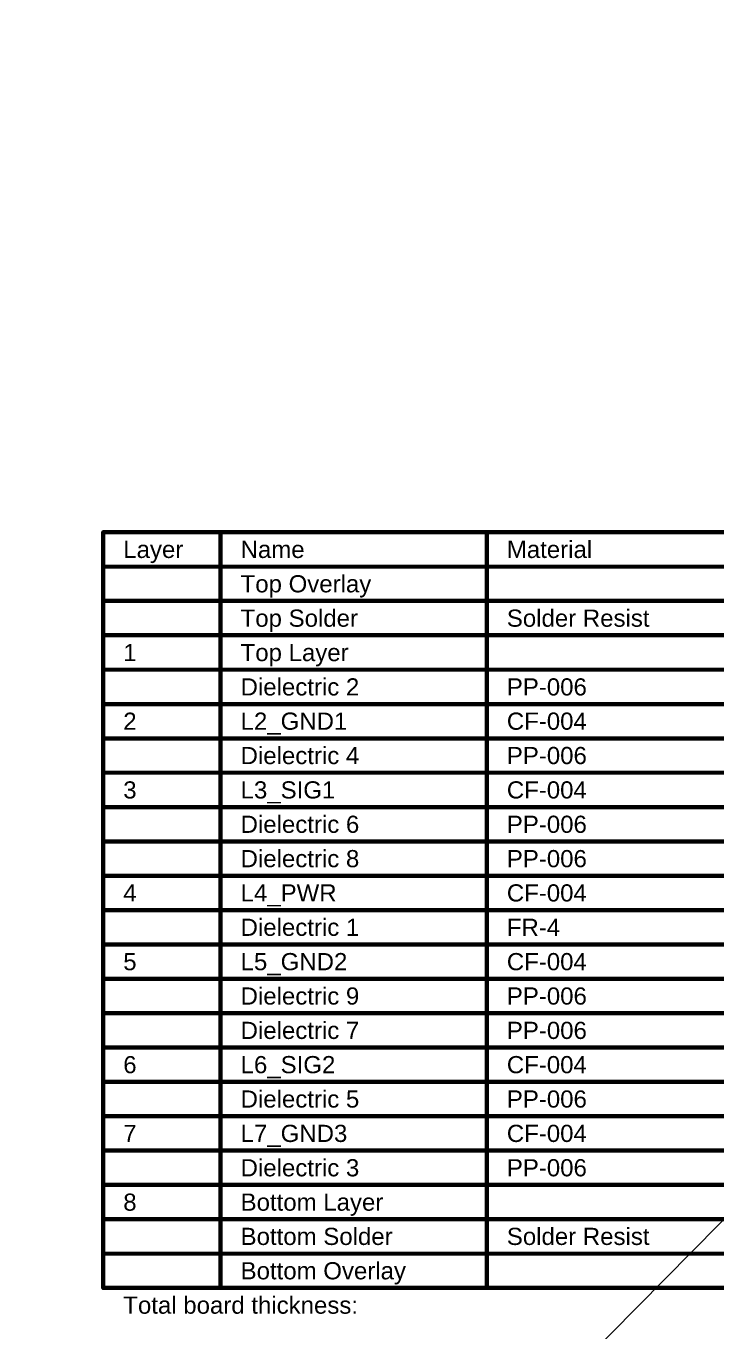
# Model space of a CAD drawing. Header units: inches. Extents: x 0 to 5271, y 0 to 5417.
# Drawn here: x 6.4 to 67.7, y 143.2 to 259 of the extents above; entities that cross this region are included whole.
import ezdxf

# ---------------------------------------------------------------- set-up
doc = ezdxf.new("R2010")
doc.units = ezdxf.units.IN
doc.layers.add('Bottom Solder', color=6, linetype='Continuous')
doc.layers.add('Dimensions', color=6, linetype='Continuous')
doc.styles.add('Arial', font='', dxfattribs={"height": 0.2})
doc.styles.get('Arial').set_extended_font_data('Arial')

# ---------------------------------------------------------------- blocks, each defined once
blk = doc.blocks.new('P____PAK_SO_8_B_128')
at = {"layer": 'Bottom Solder'}
blk.add_line((-0.42, 2.19), (-5326.47, 5267.06), dxfattribs=at)

msp = doc.modelspace()

# ---------------------------------------------------------------- linework, layer by layer
at = {"layer": 'Dimensions'}
for points in [[(13.22, 214.12, 0.381, 0.381, 0), (128.51, 214.12, 0.381, 0.381, 0)], [(13.22, 147.07, 0.381, 0.381, 0), (13.22, 214.12, 0.381, 0.381, 0)], [(23.63, 147.07, 0.381, 0.381, 0), (23.63, 214.12, 0.381, 0.381, 0)], [(47.25, 147.07, 0.381, 0.381, 0), (47.25, 214.12, 0.381, 0.381, 0)], [(13.22, 211.07, 0.381, 0.381, 0), (128.51, 211.07, 0.381, 0.381, 0)], [(13.22, 208.03, 0.381, 0.381, 0), (23.63, 208.03, 0.381, 0.381, 0)], [(23.63, 208.03, 0.381, 0.381, 0), (47.25, 208.03, 0.381, 0.381, 0)], [(47.25, 208.03, 0.381, 0.381, 0), (69.09, 208.03, 0.381, 0.381, 0)], [(13.22, 204.98, 0.381, 0.381, 0), (23.63, 204.98, 0.381, 0.381, 0)], [(23.63, 204.98, 0.381, 0.381, 0), (47.25, 204.98, 0.381, 0.381, 0)], [(47.25, 204.98, 0.381, 0.381, 0), (69.09, 204.98, 0.381, 0.381, 0)], [(13.22, 201.93, 0.381, 0.381, 0), (23.63, 201.93, 0.381, 0.381, 0)], [(23.63, 201.93, 0.381, 0.381, 0), (47.25, 201.93, 0.381, 0.381, 0)], [(47.25, 201.93, 0.381, 0.381, 0), (69.09, 201.93, 0.381, 0.381, 0)], [(13.22, 198.88, 0.381, 0.381, 0), (23.63, 198.88, 0.381, 0.381, 0)], [(23.63, 198.88, 0.381, 0.381, 0), (47.25, 198.88, 0.381, 0.381, 0)], [(47.25, 198.88, 0.381, 0.381, 0), (69.09, 198.88, 0.381, 0.381, 0)], [(13.22, 195.83, 0.381, 0.381, 0), (23.63, 195.83, 0.381, 0.381, 0)], [(23.63, 195.83, 0.381, 0.381, 0), (47.25, 195.83, 0.381, 0.381, 0)], [(47.25, 195.83, 0.381, 0.381, 0), (69.09, 195.83, 0.381, 0.381, 0)], [(13.22, 192.79, 0.381, 0.381, 0), (23.63, 192.79, 0.381, 0.381, 0)], [(23.63, 192.79, 0.381, 0.381, 0), (47.25, 192.79, 0.381, 0.381, 0)], [(47.25, 192.79, 0.381, 0.381, 0), (69.09, 192.79, 0.381, 0.381, 0)], [(13.22, 189.74, 0.381, 0.381, 0), (23.63, 189.74, 0.381, 0.381, 0)], [(23.63, 189.74, 0.381, 0.381, 0), (47.25, 189.74, 0.381, 0.381, 0)], [(47.25, 189.74, 0.381, 0.381, 0), (69.09, 189.74, 0.381, 0.381, 0)], [(13.22, 186.69, 0.381, 0.381, 0), (23.63, 186.69, 0.381, 0.381, 0)], [(23.63, 186.69, 0.381, 0.381, 0), (47.25, 186.69, 0.381, 0.381, 0)], [(47.25, 186.69, 0.381, 0.381, 0), (69.09, 186.69, 0.381, 0.381, 0)], [(13.22, 183.64, 0.381, 0.381, 0), (23.63, 183.64, 0.381, 0.381, 0)], [(23.63, 183.64, 0.381, 0.381, 0), (47.25, 183.64, 0.381, 0.381, 0)], [(47.25, 183.64, 0.381, 0.381, 0), (69.09, 183.64, 0.381, 0.381, 0)], [(13.22, 180.59, 0.381, 0.381, 0), (23.63, 180.59, 0.381, 0.381, 0)], [(23.63, 180.59, 0.381, 0.381, 0), (47.25, 180.59, 0.381, 0.381, 0)], [(47.25, 180.59, 0.381, 0.381, 0), (69.09, 180.59, 0.381, 0.381, 0)], [(13.22, 177.55, 0.381, 0.381, 0), (23.63, 177.55, 0.381, 0.381, 0)], [(23.63, 177.55, 0.381, 0.381, 0), (47.25, 177.55, 0.381, 0.381, 0)], [(47.25, 177.55, 0.381, 0.381, 0), (69.09, 177.55, 0.381, 0.381, 0)], [(13.22, 174.5, 0.381, 0.381, 0), (23.63, 174.5, 0.381, 0.381, 0)], [(23.63, 174.5, 0.381, 0.381, 0), (47.25, 174.5, 0.381, 0.381, 0)], [(47.25, 174.5, 0.381, 0.381, 0), (69.09, 174.5, 0.381, 0.381, 0)], [(13.22, 171.45, 0.381, 0.381, 0), (23.63, 171.45, 0.381, 0.381, 0)], [(23.63, 171.45, 0.381, 0.381, 0), (47.25, 171.45, 0.381, 0.381, 0)], [(47.25, 171.45, 0.381, 0.381, 0), (69.09, 171.45, 0.381, 0.381, 0)], [(13.22, 168.4, 0.381, 0.381, 0), (23.63, 168.4, 0.381, 0.381, 0)], [(23.63, 168.4, 0.381, 0.381, 0), (47.25, 168.4, 0.381, 0.381, 0)], [(47.25, 168.4, 0.381, 0.381, 0), (69.09, 168.4, 0.381, 0.381, 0)], [(13.22, 165.35, 0.381, 0.381, 0), (23.63, 165.35, 0.381, 0.381, 0)], [(23.63, 165.35, 0.381, 0.381, 0), (47.25, 165.35, 0.381, 0.381, 0)], [(47.25, 165.35, 0.381, 0.381, 0), (69.09, 165.35, 0.381, 0.381, 0)], [(13.22, 162.31, 0.381, 0.381, 0), (23.63, 162.31, 0.381, 0.381, 0)], [(23.63, 162.31, 0.381, 0.381, 0), (47.25, 162.31, 0.381, 0.381, 0)], [(47.25, 162.31, 0.381, 0.381, 0), (69.09, 162.31, 0.381, 0.381, 0)], [(13.22, 159.26, 0.381, 0.381, 0), (23.63, 159.26, 0.381, 0.381, 0)], [(23.63, 159.26, 0.381, 0.381, 0), (47.25, 159.26, 0.381, 0.381, 0)], [(47.25, 159.26, 0.381, 0.381, 0), (69.09, 159.26, 0.381, 0.381, 0)], [(13.22, 156.21, 0.381, 0.381, 0), (23.63, 156.21, 0.381, 0.381, 0)], [(23.63, 156.21, 0.381, 0.381, 0), (47.25, 156.21, 0.381, 0.381, 0)], [(47.25, 156.21, 0.381, 0.381, 0), (69.09, 156.21, 0.381, 0.381, 0)], [(13.22, 153.16, 0.381, 0.381, 0), (23.63, 153.16, 0.381, 0.381, 0)], [(23.63, 153.16, 0.381, 0.381, 0), (47.25, 153.16, 0.381, 0.381, 0)], [(47.25, 153.16, 0.381, 0.381, 0), (69.09, 153.16, 0.381, 0.381, 0)], [(13.22, 150.11, 0.381, 0.381, 0), (23.63, 150.11, 0.381, 0.381, 0)], [(23.63, 150.11, 0.381, 0.381, 0), (47.25, 150.11, 0.381, 0.381, 0)], [(47.25, 150.11, 0.381, 0.381, 0), (69.09, 150.11, 0.381, 0.381, 0)], [(13.22, 147.07, 0.381, 0.381, 0), (23.63, 147.07, 0.381, 0.381, 0)], [(23.63, 147.07, 0.381, 0.381, 0), (47.25, 147.07, 0.381, 0.381, 0)], [(47.25, 147.07, 0.381, 0.381, 0), (69.09, 147.07, 0.381, 0.381, 0)]]:
    msp.add_lwpolyline(points, format="xyseb", dxfattribs=at)
for points in [[(13.13, 214.12, 0.191, 0.191, 1), (13.32, 214.12, 0.191, 0.191, 1)], [(13.13, 214.12, 0.191, 0.191, 1), (13.32, 214.12, 0.191, 0.191, 1)], [(23.54, 214.12, 0.191, 0.191, 1), (23.73, 214.12, 0.191, 0.191, 1)], [(47.15, 214.12, 0.191, 0.191, 1), (47.35, 214.12, 0.191, 0.191, 1)], [(13.13, 211.07, 0.191, 0.191, 1), (13.32, 211.07, 0.191, 0.191, 1)], [(13.13, 208.03, 0.191, 0.191, 1), (13.32, 208.03, 0.191, 0.191, 1)], [(23.54, 208.03, 0.191, 0.191, 1), (23.73, 208.03, 0.191, 0.191, 1)], [(23.54, 208.03, 0.191, 0.191, 1), (23.73, 208.03, 0.191, 0.191, 1)], [(47.15, 208.03, 0.191, 0.191, 1), (47.35, 208.03, 0.191, 0.191, 1)], [(47.15, 208.03, 0.191, 0.191, 1), (47.35, 208.03, 0.191, 0.191, 1)], [(13.13, 204.98, 0.191, 0.191, 1), (13.32, 204.98, 0.191, 0.191, 1)], [(23.54, 204.98, 0.191, 0.191, 1), (23.73, 204.98, 0.191, 0.191, 1)], [(23.54, 204.98, 0.191, 0.191, 1), (23.73, 204.98, 0.191, 0.191, 1)], [(47.15, 204.98, 0.191, 0.191, 1), (47.35, 204.98, 0.191, 0.191, 1)], [(47.15, 204.98, 0.191, 0.191, 1), (47.35, 204.98, 0.191, 0.191, 1)], [(13.13, 201.93, 0.191, 0.191, 1), (13.32, 201.93, 0.191, 0.191, 1)], [(23.54, 201.93, 0.191, 0.191, 1), (23.73, 201.93, 0.191, 0.191, 1)], [(23.54, 201.93, 0.191, 0.191, 1), (23.73, 201.93, 0.191, 0.191, 1)], [(47.15, 201.93, 0.191, 0.191, 1), (47.35, 201.93, 0.191, 0.191, 1)], [(47.15, 201.93, 0.191, 0.191, 1), (47.35, 201.93, 0.191, 0.191, 1)], [(13.13, 198.88, 0.191, 0.191, 1), (13.32, 198.88, 0.191, 0.191, 1)], [(23.54, 198.88, 0.191, 0.191, 1), (23.73, 198.88, 0.191, 0.191, 1)], [(23.54, 198.88, 0.191, 0.191, 1), (23.73, 198.88, 0.191, 0.191, 1)], [(47.15, 198.88, 0.191, 0.191, 1), (47.35, 198.88, 0.191, 0.191, 1)], [(47.15, 198.88, 0.191, 0.191, 1), (47.35, 198.88, 0.191, 0.191, 1)], [(13.13, 195.83, 0.191, 0.191, 1), (13.32, 195.83, 0.191, 0.191, 1)], [(23.54, 195.83, 0.191, 0.191, 1), (23.73, 195.83, 0.191, 0.191, 1)], [(23.54, 195.83, 0.191, 0.191, 1), (23.73, 195.83, 0.191, 0.191, 1)], [(47.15, 195.83, 0.191, 0.191, 1), (47.35, 195.83, 0.191, 0.191, 1)], [(47.15, 195.83, 0.191, 0.191, 1), (47.35, 195.83, 0.191, 0.191, 1)], [(13.13, 192.79, 0.191, 0.191, 1), (13.32, 192.79, 0.191, 0.191, 1)], [(23.54, 192.79, 0.191, 0.191, 1), (23.73, 192.79, 0.191, 0.191, 1)], [(23.54, 192.79, 0.191, 0.191, 1), (23.73, 192.79, 0.191, 0.191, 1)], [(47.15, 192.79, 0.191, 0.191, 1), (47.35, 192.79, 0.191, 0.191, 1)], [(47.15, 192.79, 0.191, 0.191, 1), (47.35, 192.79, 0.191, 0.191, 1)], [(13.13, 189.74, 0.191, 0.191, 1), (13.32, 189.74, 0.191, 0.191, 1)], [(23.54, 189.74, 0.191, 0.191, 1), (23.73, 189.74, 0.191, 0.191, 1)], [(23.54, 189.74, 0.191, 0.191, 1), (23.73, 189.74, 0.191, 0.191, 1)], [(47.15, 189.74, 0.191, 0.191, 1), (47.35, 189.74, 0.191, 0.191, 1)], [(47.15, 189.74, 0.191, 0.191, 1), (47.35, 189.74, 0.191, 0.191, 1)], [(13.13, 186.69, 0.191, 0.191, 1), (13.32, 186.69, 0.191, 0.191, 1)], [(23.54, 186.69, 0.191, 0.191, 1), (23.73, 186.69, 0.191, 0.191, 1)], [(23.54, 186.69, 0.191, 0.191, 1), (23.73, 186.69, 0.191, 0.191, 1)], [(47.15, 186.69, 0.191, 0.191, 1), (47.35, 186.69, 0.191, 0.191, 1)], [(47.15, 186.69, 0.191, 0.191, 1), (47.35, 186.69, 0.191, 0.191, 1)], [(13.13, 183.64, 0.191, 0.191, 1), (13.32, 183.64, 0.191, 0.191, 1)], [(23.54, 183.64, 0.191, 0.191, 1), (23.73, 183.64, 0.191, 0.191, 1)], [(23.54, 183.64, 0.191, 0.191, 1), (23.73, 183.64, 0.191, 0.191, 1)], [(47.15, 183.64, 0.191, 0.191, 1), (47.35, 183.64, 0.191, 0.191, 1)], [(47.15, 183.64, 0.191, 0.191, 1), (47.35, 183.64, 0.191, 0.191, 1)], [(13.13, 180.59, 0.191, 0.191, 1), (13.32, 180.59, 0.191, 0.191, 1)], [(23.54, 180.59, 0.191, 0.191, 1), (23.73, 180.59, 0.191, 0.191, 1)], [(23.54, 180.59, 0.191, 0.191, 1), (23.73, 180.59, 0.191, 0.191, 1)], [(47.15, 180.59, 0.191, 0.191, 1), (47.35, 180.59, 0.191, 0.191, 1)], [(47.15, 180.59, 0.191, 0.191, 1), (47.35, 180.59, 0.191, 0.191, 1)], [(13.13, 177.55, 0.191, 0.191, 1), (13.32, 177.55, 0.191, 0.191, 1)], [(23.54, 177.55, 0.191, 0.191, 1), (23.73, 177.55, 0.191, 0.191, 1)], [(23.54, 177.55, 0.191, 0.191, 1), (23.73, 177.55, 0.191, 0.191, 1)], [(47.15, 177.55, 0.191, 0.191, 1), (47.35, 177.55, 0.191, 0.191, 1)], [(47.15, 177.55, 0.191, 0.191, 1), (47.35, 177.55, 0.191, 0.191, 1)], [(13.13, 174.5, 0.191, 0.191, 1), (13.32, 174.5, 0.191, 0.191, 1)], [(23.54, 174.5, 0.191, 0.191, 1), (23.73, 174.5, 0.191, 0.191, 1)], [(23.54, 174.5, 0.191, 0.191, 1), (23.73, 174.5, 0.191, 0.191, 1)], [(47.15, 174.5, 0.191, 0.191, 1), (47.35, 174.5, 0.191, 0.191, 1)], [(47.15, 174.5, 0.191, 0.191, 1), (47.35, 174.5, 0.191, 0.191, 1)], [(13.13, 171.45, 0.191, 0.191, 1), (13.32, 171.45, 0.191, 0.191, 1)], [(23.54, 171.45, 0.191, 0.191, 1), (23.73, 171.45, 0.191, 0.191, 1)], [(23.54, 171.45, 0.191, 0.191, 1), (23.73, 171.45, 0.191, 0.191, 1)], [(47.15, 171.45, 0.191, 0.191, 1), (47.35, 171.45, 0.191, 0.191, 1)], [(47.15, 171.45, 0.191, 0.191, 1), (47.35, 171.45, 0.191, 0.191, 1)], [(13.13, 168.4, 0.191, 0.191, 1), (13.32, 168.4, 0.191, 0.191, 1)], [(23.54, 168.4, 0.191, 0.191, 1), (23.73, 168.4, 0.191, 0.191, 1)], [(23.54, 168.4, 0.191, 0.191, 1), (23.73, 168.4, 0.191, 0.191, 1)], [(47.15, 168.4, 0.191, 0.191, 1), (47.35, 168.4, 0.191, 0.191, 1)], [(47.15, 168.4, 0.191, 0.191, 1), (47.35, 168.4, 0.191, 0.191, 1)], [(13.13, 165.35, 0.191, 0.191, 1), (13.32, 165.35, 0.191, 0.191, 1)], [(23.54, 165.35, 0.191, 0.191, 1), (23.73, 165.35, 0.191, 0.191, 1)], [(23.54, 165.35, 0.191, 0.191, 1), (23.73, 165.35, 0.191, 0.191, 1)], [(47.15, 165.35, 0.191, 0.191, 1), (47.35, 165.35, 0.191, 0.191, 1)], [(47.15, 165.35, 0.191, 0.191, 1), (47.35, 165.35, 0.191, 0.191, 1)], [(13.13, 162.31, 0.191, 0.191, 1), (13.32, 162.31, 0.191, 0.191, 1)], [(23.54, 162.31, 0.191, 0.191, 1), (23.73, 162.31, 0.191, 0.191, 1)], [(23.54, 162.31, 0.191, 0.191, 1), (23.73, 162.31, 0.191, 0.191, 1)], [(47.15, 162.31, 0.191, 0.191, 1), (47.35, 162.31, 0.191, 0.191, 1)], [(47.15, 162.31, 0.191, 0.191, 1), (47.35, 162.31, 0.191, 0.191, 1)], [(13.13, 159.26, 0.191, 0.191, 1), (13.32, 159.26, 0.191, 0.191, 1)], [(23.54, 159.26, 0.191, 0.191, 1), (23.73, 159.26, 0.191, 0.191, 1)], [(23.54, 159.26, 0.191, 0.191, 1), (23.73, 159.26, 0.191, 0.191, 1)], [(47.15, 159.26, 0.191, 0.191, 1), (47.35, 159.26, 0.191, 0.191, 1)], [(47.15, 159.26, 0.191, 0.191, 1), (47.35, 159.26, 0.191, 0.191, 1)], [(13.13, 156.21, 0.191, 0.191, 1), (13.32, 156.21, 0.191, 0.191, 1)], [(23.54, 156.21, 0.191, 0.191, 1), (23.73, 156.21, 0.191, 0.191, 1)], [(23.54, 156.21, 0.191, 0.191, 1), (23.73, 156.21, 0.191, 0.191, 1)], [(47.15, 156.21, 0.191, 0.191, 1), (47.35, 156.21, 0.191, 0.191, 1)], [(47.15, 156.21, 0.191, 0.191, 1), (47.35, 156.21, 0.191, 0.191, 1)], [(13.13, 153.16, 0.191, 0.191, 1), (13.32, 153.16, 0.191, 0.191, 1)], [(23.54, 153.16, 0.191, 0.191, 1), (23.73, 153.16, 0.191, 0.191, 1)], [(23.54, 153.16, 0.191, 0.191, 1), (23.73, 153.16, 0.191, 0.191, 1)], [(47.15, 153.16, 0.191, 0.191, 1), (47.35, 153.16, 0.191, 0.191, 1)], [(47.15, 153.16, 0.191, 0.191, 1), (47.35, 153.16, 0.191, 0.191, 1)], [(13.13, 150.11, 0.191, 0.191, 1), (13.32, 150.11, 0.191, 0.191, 1)], [(23.54, 150.11, 0.191, 0.191, 1), (23.73, 150.11, 0.191, 0.191, 1)], [(23.54, 150.11, 0.191, 0.191, 1), (23.73, 150.11, 0.191, 0.191, 1)], [(47.15, 150.11, 0.191, 0.191, 1), (47.35, 150.11, 0.191, 0.191, 1)], [(47.15, 150.11, 0.191, 0.191, 1), (47.35, 150.11, 0.191, 0.191, 1)], [(13.13, 147.07, 0.191, 0.191, 1), (13.32, 147.07, 0.191, 0.191, 1)], [(13.13, 147.07, 0.191, 0.191, 1), (13.32, 147.07, 0.191, 0.191, 1)], [(23.54, 147.07, 0.191, 0.191, 1), (23.73, 147.07, 0.191, 0.191, 1)], [(23.54, 147.07, 0.191, 0.191, 1), (23.73, 147.07, 0.191, 0.191, 1)], [(23.54, 147.07, 0.191, 0.191, 1), (23.73, 147.07, 0.191, 0.191, 1)], [(47.15, 147.07, 0.191, 0.191, 1), (47.35, 147.07, 0.191, 0.191, 1)], [(47.15, 147.07, 0.191, 0.191, 1), (47.35, 147.07, 0.191, 0.191, 1)], [(47.15, 147.07, 0.191, 0.191, 1), (47.35, 147.07, 0.191, 0.191, 1)]]:
    msp.add_lwpolyline(points, format="xyseb", close=True, dxfattribs=at)

# ---------------------------------------------------------------- block references
at = {"rotation": 270}
msp.add_blockref('P____PAK_SO_8_B_128', (4.19, 90.12), dxfattribs=at)

# ---------------------------------------------------------------- texts
at = {"layer": 'Dimensions', "style": 'Arial'}
for s, height, p in [('Layer', 1.524, (15, 211.84)), ('Name', 1.524, (25.41, 211.84)), ('Material', 1.524, (49.03, 211.84)), ('Top Overlay', 1.524, (25.41, 208.79)), ('Top Solder', 1.524, (25.41, 205.74)), ('Solder Resist', 1.524, (49.03, 205.74)), ('1', 1.52, (15, 202.69)), ('Top Layer', 1.524, (25.41, 202.69)), ('Dielectric 2', 1.524, (25.41, 199.64)), ('PP-006', 1.524, (49.03, 199.64)), ('2', 1.52, (15, 196.6)), ('L2_GND1', 1.524, (25.41, 196.6)), ('CF-004', 1.524, (49.03, 196.6)), ('Dielectric 4', 1.524, (25.41, 193.55)), ('PP-006', 1.524, (49.03, 193.55)), ('3', 1.52, (15, 190.5)), ('L3_SIG1', 1.524, (25.41, 190.5)), ('CF-004', 1.524, (49.03, 190.5)), ('Dielectric 6', 1.524, (25.41, 187.45)), ('PP-006', 1.524, (49.03, 187.45)), ('Dielectric 8', 1.524, (25.41, 184.4)), ('PP-006', 1.524, (49.03, 184.4)), ('4', 1.52, (15, 181.36)), ('L4_PWR', 1.524, (25.41, 181.36)), ('CF-004', 1.524, (49.03, 181.36)), ('Dielectric 1', 1.524, (25.41, 178.31)), ('FR-4', 1.524, (49.03, 178.31)), ('5', 1.52, (15, 175.26)), ('L5_GND2', 1.524, (25.41, 175.26)), ('CF-004', 1.524, (49.03, 175.26)), ('Dielectric 9', 1.524, (25.41, 172.21)), ('PP-006', 1.524, (49.03, 172.21)), ('Dielectric 7', 1.524, (25.41, 169.16)), ('PP-006', 1.524, (49.03, 169.16)), ('6', 1.52, (15, 166.12)), ('L6_SIG2', 1.524, (25.41, 166.12)), ('CF-004', 1.524, (49.03, 166.12)), ('Dielectric 5', 1.524, (25.41, 163.07)), ('PP-006', 1.524, (49.03, 163.07)), ('7', 1.52, (15, 160.02)), ('L7_GND3', 1.524, (25.41, 160.02)), ('CF-004', 1.524, (49.03, 160.02)), ('Dielectric 3', 1.524, (25.41, 156.97)), ('PP-006', 1.524, (49.03, 156.97)), ('8', 1.52, (15, 153.92)), ('Bottom Layer', 1.524, (25.41, 153.92)), ('Bottom Solder', 1.524, (25.41, 150.88)), ('Solder Resist', 1.524, (49.03, 150.88)), ('Bottom Overlay', 1.524, (25.41, 147.83)), ('Total board thickness:', 1.524, (15, 144.78))]:
    msp.add_text(s, height=height, dxfattribs=at).set_placement(p)

doc.saveas('drawing.dxf')
